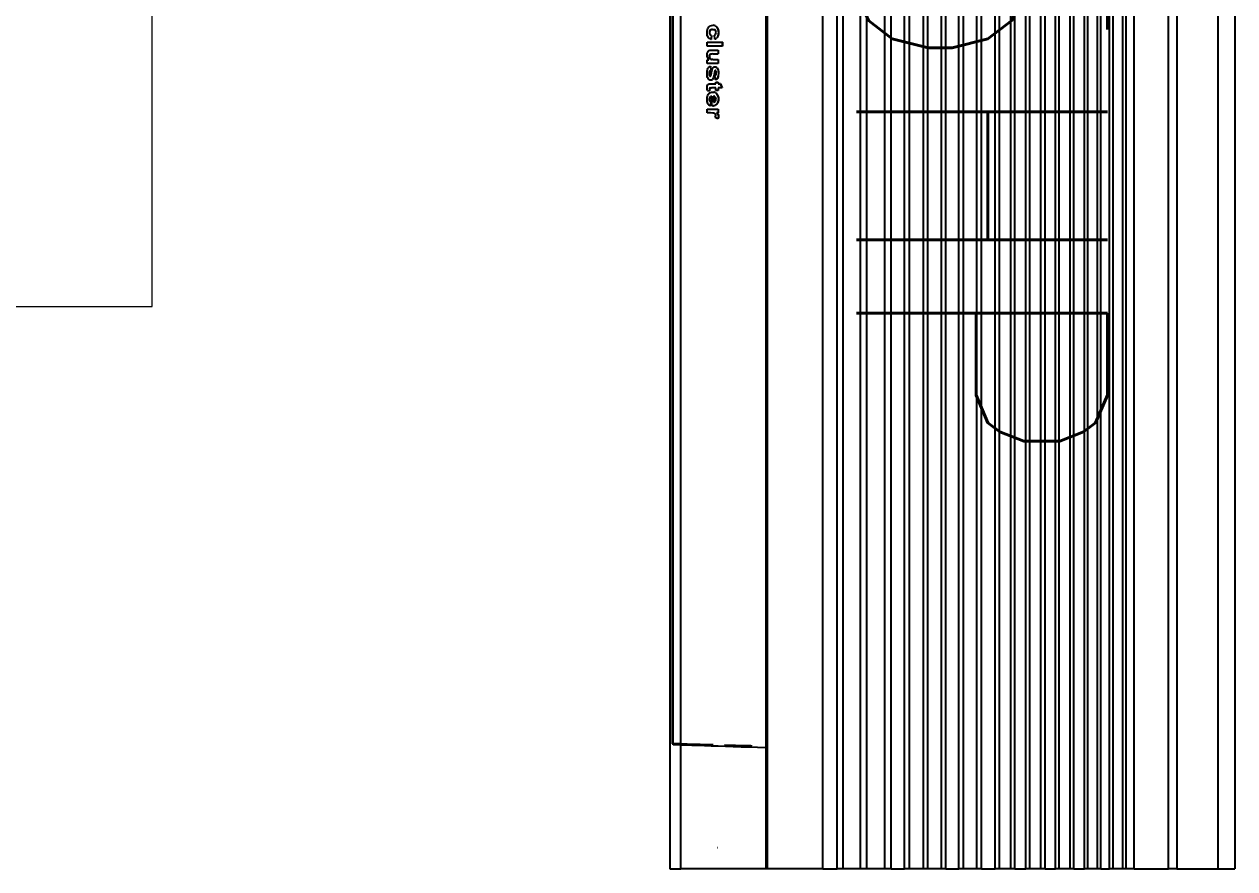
# Model space of a CAD drawing. Header units: inches. Extents: x -86408137 to 595769, y 1041006 to 3160331.
# Drawn here: x 404075 to 406188, y 1084212 to 1085687 of the extents above; entities that cross this region are included whole.
import ezdxf

# ---------------------------------------------------------------- set-up
doc = ezdxf.new("R2010")
doc.units = ezdxf.units.IN
doc.header["$MEASUREMENT"] = 0
doc.layers.add('1', color=8, linetype='Continuous', lineweight=9)
doc.layers.add('Edges', color=7, linetype='Continuous')
doc.styles.add('LAILA', font='romans.shx', dxfattribs={"width": 0.85, "height": 350})

# ---------------------------------------------------------------- blocks, each defined once
blk = doc.blocks.new('air con')
at = {"layer": 'Edges'}
for p, q in [((71.402, 41.898), (152.402, 41.898)), ((152.402, 41.095), (152.402, 41.898)), ((71.402, 41.095), (152.402, 41.095)), ((152.402, 39.122), (152.402, 41.095)), ((71.402, 39.122), (152.402, 39.122)), ((152.402, 39.122), (152.402, 38.724)), ((152.402, 38.724), (71.402, 38.724)), ((152.402, 37.092), (152.402, 38.724)), ((152.402, 37.092), (71.402, 37.092)), ((152.402, 37.092), (152.402, 36.701)), ((152.402, 36.701), (71.402, 36.701)), ((152.402, 36.542), (71.402, 36.542)), ((152.402, 36.701), (152.402, 36.542)), ((152.402, 36.542), (152.402, 36.078)), ((152.402, 36.078), (71.402, 36.078)), ((152.402, 35.914), (71.402, 35.914)), ((152.402, 36.078), (152.402, 35.914)), ((152.402, 35.493), (152.402, 35.914)), ((152.402, 35.493), (71.402, 35.493)), ((152.402, 35.34), (71.402, 35.34)), ((152.402, 35.493), (152.402, 35.34)), ((152.402, 35.34), (152.402, 34.877)), ((152.402, 34.877), (71.402, 34.877)), ((152.402, 34.877), (152.402, 34.709)), ((152.402, 34.709), (71.402, 34.709)), ((152.402, 34.207), (71.402, 34.207)), ((152.402, 34.207), (152.402, 34.709)), ((152.402, 34.207), (152.402, 34.022)), ((152.402, 34.022), (71.402, 34.022)), ((152.402, 34.022), (152.402, 33.51)), ((152.402, 33.51), (71.402, 33.51)), ((152.402, 33.335), (71.402, 33.335)), ((152.402, 33.51), (152.402, 33.335)), ((152.402, 32.826), (152.402, 33.335)), ((152.402, 32.826), (71.402, 32.826)), ((152.402, 32.625), (71.402, 32.625)), ((152.402, 32.826), (152.402, 32.625)), ((152.402, 32.625), (152.402, 32.098)), ((152.402, 32.098), (71.402, 32.098)), ((152.402, 31.911), (71.402, 31.911)), ((152.402, 32.098), (152.402, 31.911)), ((152.402, 31.378), (152.402, 31.911)), ((152.402, 31.378), (71.402, 31.378)), ((152.402, 31.378), (152.402, 31.189)), ((152.402, 31.189), (71.402, 31.189)), ((152.402, 31.189), (152.402, 30.654)), ((152.402, 30.654), (71.402, 30.654)), ((152.402, 30.439), (71.402, 30.439)), ((152.402, 30.654), (152.402, 30.439)), ((152.402, 29.791), (152.402, 30.439)), ((152.402, 29.791), (71.402, 29.791)), ((152.402, 29.562), (71.402, 29.562)), ((152.402, 29.791), (152.402, 29.562)), ((152.402, 29.562), (152.402, 28.935)), ((152.402, 28.935), (71.402, 28.935)), ((152.402, 28.935), (152.402, 28.714)), ((152.402, 28.714), (71.402, 28.714)), ((152.402, 28.092), (152.402, 28.714)), ((152.402, 28.092), (71.402, 28.092)), ((152.402, 27.871), (71.402, 27.871)), ((152.402, 28.092), (152.402, 27.871)), ((152.402, 27.871), (152.402, 27.226)), ((152.402, 27.226), (71.402, 27.226)), ((152.402, 27.226), (152.402, 27.024)), ((152.402, 27.024), (71.402, 27.024)), ((152.402, 27.024), (152.402, 26.349)), ((152.402, 26.349), (71.402, 26.349)), ((152.402, 26.117), (71.402, 26.117)), ((152.402, 26.349), (152.402, 26.117)), ((152.402, 25.469), (152.402, 26.117)), ((152.402, 25.469), (71.402, 25.469)), ((152.402, 25.469), (152.402, 25.162)), ((152.402, 25.162), (71.402, 25.162)), ((152.402, 25.162), (152.402, 24.304)), ((152.402, 24.304), (71.402, 24.304)), ((152.402, 24.304), (152.402, 24.002)), ((152.402, 24.002), (71.402, 24.002)), ((152.402, 24.002), (152.402, 23.184)), ((152.402, 23.184), (71.402, 23.184)), ((152.402, 23.184), (152.402, 22.883)), ((152.402, 22.883), (71.402, 22.883)), ((152.402, 22.213), (152.402, 22.883)), ((152.402, 22.213), (71.402, 22.213)), ((152.402, 22.213), (152.402, 19.568)), ((152.402, 19.568), (71.402, 19.568)), ((152.402, 19.493), (71.402, 19.493)), ((146.588, 19.085), (146.601, 19.493)), ((152.402, 19.568), (152.402, 19.493)), ((152.402, 19.493), (152.402, 15.42)), ((146.504, 18.391), (146.514, 18.752)), ((146.514, 18.752), (146.516, 18.813)), ((146.562, 18.299), (146.575, 18.687)), ((146.575, 18.687), (146.588, 19.085)), ((146.484, 17.685), (146.494, 18.035)), ((146.494, 18.035), (146.504, 18.391)), ((146.55, 17.923), (146.562, 18.299)), ((112.876, 17.402), (113.064, 17.402)), ((112.876, 17.402), (112.876, 17.396)), ((112.876, 17.396), (113.064, 17.396)), ((112.876, 16.682), (112.876, 17.396)), ((113.064, 17.402), (113.064, 17.396)), ((113.064, 17.396), (113.064, 16.682)), ((114.869, 17.308), (115.058, 17.388)), ((114.869, 17.302), (115.058, 17.381)), ((115.058, 17.388), (115.058, 17.381)), ((115.058, 17.381), (115.058, 17.206)), ((146.479, 17.503), (146.484, 17.685)), ((146.527, 17.206), (146.538, 17.558)), ((146.538, 17.558), (146.55, 17.923)), ((112.075, 16.997), (112.07, 16.947)), ((112.07, 16.947), (112.07, 16.94)), ((112.076, 16.88), (112.07, 16.94)), ((112.075, 16.997), (112.076, 17)), ((112.076, 17.006), (112.079, 17.017)), ((112.076, 17.006), (112.076, 17)), ((112.093, 16.827), (112.076, 16.88)), ((112.09, 17.051), (112.079, 17.017)), ((112.09, 17.051), (112.093, 17.054)), ((112.093, 17.06), (112.097, 17.067)), ((112.093, 17.06), (112.093, 17.054)), ((112.122, 16.781), (112.093, 16.827)), ((112.097, 17.067), (112.102, 17.073)), ((112.102, 17.073), (112.123, 17.1)), ((112.163, 17.146), (112.123, 17.107)), ((112.123, 17.1), (112.163, 17.139)), ((112.123, 17.107), (112.123, 17.1)), ((112.214, 17.177), (112.163, 17.146)), ((112.163, 17.139), (112.214, 17.17)), ((112.163, 17.146), (112.163, 17.139)), ((112.214, 17.177), (112.273, 17.2)), ((112.214, 17.17), (112.273, 17.193)), ((112.214, 17.177), (112.214, 17.17)), ((112.264, 16.95), (112.274, 17.02)), ((112.267, 16.936), (112.264, 16.95)), ((112.267, 16.936), (112.275, 16.878)), ((112.273, 17.2), (112.34, 17.213)), ((112.273, 17.193), (112.34, 17.206)), ((112.273, 17.2), (112.273, 17.193)), ((112.287, 17.047), (112.274, 17.02)), ((112.275, 16.872), (112.275, 16.878)), ((112.281, 16.863), (112.275, 16.878)), ((112.275, 16.872), (112.281, 16.863)), ((112.281, 16.863), (112.288, 16.849)), ((112.306, 17.068), (112.287, 17.047)), ((112.307, 16.826), (112.288, 16.849)), ((112.288, 16.849), (112.288, 16.842)), ((112.288, 16.842), (112.307, 16.82)), ((112.355, 17.094), (112.306, 17.068)), ((112.307, 16.826), (112.356, 16.798)), ((112.307, 16.826), (112.307, 16.82)), ((112.307, 16.82), (112.356, 16.791)), ((112.34, 17.213), (112.415, 17.217)), ((112.34, 17.213), (112.34, 17.206)), ((112.34, 17.206), (112.415, 17.211)), ((112.418, 17.103), (112.355, 17.094)), ((112.356, 16.798), (112.421, 16.788)), ((112.356, 16.798), (112.356, 16.791)), ((112.356, 16.791), (112.421, 16.782)), ((112.415, 17.217), (112.477, 17.215)), ((112.415, 17.217), (112.415, 17.211)), ((112.415, 17.211), (112.477, 17.208)), ((112.466, 17.098), (112.418, 17.103)), ((112.421, 16.788), (112.47, 16.794)), ((112.421, 16.788), (112.421, 16.782)), ((112.421, 16.782), (112.47, 16.787)), ((112.504, 17.082), (112.466, 17.098)), ((112.47, 16.794), (112.509, 16.811)), ((112.47, 16.787), (112.509, 16.804)), ((112.47, 16.794), (112.47, 16.787)), ((112.477, 17.215), (112.532, 17.207)), ((112.477, 17.215), (112.477, 17.208)), ((112.477, 17.208), (112.532, 17.2)), ((112.532, 17.057), (112.504, 17.082)), ((112.509, 16.811), (112.538, 16.841)), ((112.509, 16.804), (112.538, 16.834)), ((112.509, 16.811), (112.509, 16.804)), ((112.532, 17.207), (112.581, 17.195)), ((112.532, 17.207), (112.532, 17.2)), ((112.532, 17.2), (112.581, 17.188)), ((112.547, 17.022), (112.532, 17.057)), ((112.552, 16.874), (112.538, 16.841)), ((112.538, 16.841), (112.538, 16.834)), ((112.733, 17.046), (112.547, 17.022)), ((112.552, 16.874), (112.557, 16.88)), ((112.556, 16.884), (112.557, 16.887)), ((112.557, 16.88), (112.556, 16.884)), ((112.557, 16.887), (112.557, 16.88)), ((112.557, 16.887), (112.742, 16.864)), ((112.557, 16.88), (112.742, 16.857)), ((112.581, 17.195), (112.581, 17.188)), ((112.622, 17.177), (112.581, 17.195)), ((112.581, 17.188), (112.622, 17.17)), ((112.622, 17.177), (112.622, 17.17)), ((112.622, 17.177), (112.658, 17.154)), ((112.622, 17.17), (112.658, 17.147)), ((112.658, 17.154), (112.658, 17.147)), ((112.658, 17.154), (112.688, 17.125)), ((112.658, 17.147), (112.688, 17.119)), ((112.688, 17.125), (112.688, 17.119)), ((112.713, 17.092), (112.688, 17.119)), ((112.724, 16.814), (112.7, 16.776)), ((112.713, 17.092), (112.713, 17.085)), ((112.723, 17.073), (112.713, 17.085)), ((112.728, 17.062), (112.723, 17.073)), ((112.742, 16.857), (112.724, 16.814)), ((112.733, 17.053), (112.728, 17.062)), ((112.733, 17.053), (112.733, 17.046)), ((112.742, 16.864), (112.742, 16.857)), ((113.253, 17.206), (113.442, 17.206)), ((113.253, 17.206), (113.253, 17.199)), ((113.253, 17.199), (113.442, 17.199)), ((113.253, 16.872), (113.253, 17.199)), ((113.26, 16.807), (113.253, 16.872)), ((113.279, 16.757), (113.26, 16.807)), ((113.442, 17.206), (113.442, 17.199)), ((113.442, 16.961), (113.442, 17.199)), ((113.442, 16.948), (113.442, 16.961)), ((113.442, 16.948), (113.444, 16.88)), ((113.444, 16.88), (113.452, 16.834)), ((113.452, 16.834), (113.452, 16.828)), ((113.467, 16.812), (113.452, 16.828)), ((113.467, 16.812), (113.49, 16.796)), ((113.467, 16.812), (113.467, 16.806)), ((113.467, 16.806), (113.49, 16.789)), ((113.49, 16.796), (113.521, 16.785)), ((113.49, 16.796), (113.49, 16.789)), ((113.49, 16.789), (113.521, 16.778)), ((113.521, 16.785), (113.56, 16.781)), ((113.521, 16.785), (113.521, 16.778)), ((113.56, 16.781), (113.605, 16.786)), ((113.605, 16.786), (113.646, 16.8)), ((113.605, 16.779), (113.646, 16.794)), ((113.605, 16.786), (113.605, 16.779)), ((113.646, 16.8), (113.678, 16.822)), ((113.646, 16.794), (113.678, 16.815)), ((113.646, 16.8), (113.646, 16.794)), ((113.678, 16.822), (113.699, 16.841)), ((113.678, 16.822), (113.678, 16.815)), ((113.706, 16.883), (113.699, 16.848)), ((113.699, 16.848), (113.699, 16.841)), ((113.706, 16.883), (113.708, 16.893)), ((113.706, 16.883), (113.709, 16.89)), ((113.708, 16.893), (113.709, 16.897)), ((113.709, 16.89), (113.708, 16.893)), ((113.711, 16.945), (113.709, 16.897)), ((113.711, 16.945), (113.713, 16.981)), ((113.713, 17.206), (113.901, 17.206)), ((113.713, 17.206), (113.713, 17.199)), ((113.713, 17.199), (113.901, 17.199)), ((113.713, 16.981), (113.713, 17.199)), ((113.901, 17.206), (113.901, 17.199)), ((113.901, 17.199), (113.901, 16.682)), ((114.03, 16.836), (114.219, 16.857)), ((114.03, 16.829), (114.219, 16.85)), ((114.03, 16.836), (114.03, 16.829)), ((114.047, 16.794), (114.03, 16.829)), ((114.071, 16.763), (114.047, 16.794)), ((114.056, 17.057), (114.057, 17.066)), ((114.056, 17.057), (114.056, 17.052)), ((114.061, 17.017), (114.056, 17.052)), ((114.057, 17.066), (114.059, 17.077)), ((114.059, 17.077), (114.061, 17.084)), ((114.061, 17.091), (114.074, 17.114)), ((114.061, 17.091), (114.061, 17.084)), ((114.077, 16.985), (114.061, 17.017)), ((114.096, 17.146), (114.074, 17.121)), ((114.074, 17.114), (114.097, 17.141)), ((114.074, 17.121), (114.074, 17.114)), ((114.104, 16.958), (114.077, 16.985)), ((114.096, 17.146), (114.107, 17.155)), ((114.096, 17.146), (114.097, 17.141)), ((114.097, 17.141), (114.129, 17.165)), ((114.141, 16.935), (114.104, 16.958)), ((114.107, 17.155), (114.129, 17.172)), ((114.171, 17.192), (114.129, 17.172)), ((114.129, 17.165), (114.171, 17.185)), ((114.129, 17.172), (114.129, 17.165)), ((114.243, 16.904), (114.141, 16.935)), ((114.171, 17.192), (114.222, 17.206)), ((114.171, 17.185), (114.222, 17.199)), ((114.171, 17.192), (114.171, 17.185)), ((114.219, 16.857), (114.219, 16.85)), ((114.237, 16.822), (114.219, 16.85)), ((114.222, 17.206), (114.284, 17.215)), ((114.222, 17.199), (114.284, 17.208)), ((114.222, 17.206), (114.222, 17.199)), ((114.232, 17.073), (114.231, 17.069)), ((114.231, 17.069), (114.234, 17.066)), ((114.236, 17.085), (114.232, 17.073)), ((114.234, 17.066), (114.232, 17.073)), ((114.236, 17.063), (114.234, 17.066)), ((114.253, 17.097), (114.236, 17.085)), ((114.236, 17.063), (114.236, 17.056)), ((114.25, 17.051), (114.236, 17.063)), ((114.236, 17.056), (114.25, 17.045)), ((114.237, 16.822), (114.268, 16.797)), ((114.237, 16.822), (114.237, 16.815)), ((114.237, 16.815), (114.268, 16.79)), ((114.43, 16.869), (114.243, 16.904)), ((114.25, 17.051), (114.25, 17.045)), ((114.25, 17.051), (114.307, 17.035)), ((114.25, 17.045), (114.307, 17.028)), ((114.295, 17.108), (114.253, 17.097)), ((114.268, 16.797), (114.312, 16.781)), ((114.268, 16.797), (114.268, 16.79)), ((114.268, 16.79), (114.312, 16.774)), ((114.284, 17.215), (114.356, 17.217)), ((114.284, 17.215), (114.284, 17.208)), ((114.284, 17.208), (114.356, 17.211)), ((114.359, 17.112), (114.295, 17.108)), ((114.307, 17.035), (114.426, 17.013)), ((114.307, 17.028), (114.426, 17.006)), ((114.356, 17.217), (114.483, 17.209)), ((114.356, 17.211), (114.483, 17.202)), ((114.411, 17.108), (114.359, 17.112)), ((114.45, 17.096), (114.411, 17.108)), ((114.426, 17.013), (114.554, 16.985)), ((114.426, 17.006), (114.554, 16.978)), ((114.493, 16.851), (114.43, 16.869)), ((114.435, 16.781), (114.481, 16.795)), ((114.435, 16.774), (114.481, 16.788)), ((114.477, 17.077), (114.45, 17.096)), ((114.493, 17.05), (114.477, 17.077)), ((114.481, 16.795), (114.5, 16.811)), ((114.481, 16.788), (114.5, 16.804)), ((114.481, 16.795), (114.481, 16.788)), ((114.483, 17.209), (114.533, 17.198)), ((114.483, 17.202), (114.533, 17.191)), ((114.671, 17.074), (114.493, 17.05)), ((114.503, 16.839), (114.493, 16.851)), ((114.5, 16.811), (114.506, 16.825)), ((114.5, 16.811), (114.5, 16.804)), ((114.506, 16.825), (114.503, 16.839)), ((114.533, 17.198), (114.573, 17.183)), ((114.533, 17.198), (114.533, 17.191)), ((114.533, 17.191), (114.573, 17.176)), ((114.554, 16.985), (114.636, 16.952)), ((114.554, 16.978), (114.636, 16.945)), ((114.573, 17.183), (114.573, 17.176)), ((114.573, 17.183), (114.606, 17.163)), ((114.573, 17.176), (114.606, 17.157)), ((114.606, 17.163), (114.606, 17.157)), ((114.626, 17.146), (114.606, 17.163)), ((114.606, 17.157), (114.633, 17.133)), ((114.626, 17.146), (114.633, 17.14)), ((114.633, 17.14), (114.633, 17.133)), ((114.671, 17.08), (114.633, 17.14)), ((114.633, 17.133), (114.671, 17.08)), ((114.636, 16.952), (114.636, 16.945)), ((114.636, 16.952), (114.643, 16.947)), ((114.636, 16.945), (114.662, 16.925)), ((114.643, 16.947), (114.652, 16.94)), ((114.652, 16.94), (114.662, 16.932)), ((114.662, 16.932), (114.662, 16.925)), ((114.67, 16.922), (114.662, 16.925)), ((114.68, 16.908), (114.67, 16.922)), ((114.671, 17.08), (114.671, 17.074)), ((114.69, 16.809), (114.675, 16.777)), ((114.684, 16.9), (114.68, 16.908)), ((114.68, 16.908), (114.68, 16.901)), ((114.68, 16.901), (114.684, 16.9)), ((114.684, 16.9), (114.691, 16.881)), ((114.695, 16.843), (114.69, 16.809)), ((114.691, 16.881), (114.695, 16.85)), ((114.695, 16.85), (114.695, 16.843)), ((114.782, 17.206), (114.869, 17.206)), ((114.782, 17.206), (114.782, 17.199)), ((114.782, 17.199), (114.869, 17.199)), ((114.782, 17.09), (114.782, 17.199)), ((114.869, 17.09), (114.782, 17.09)), ((114.869, 17.308), (114.869, 17.302)), ((114.869, 17.206), (114.869, 17.302)), ((114.869, 17.206), (114.869, 17.199)), ((114.869, 16.864), (114.869, 17.09)), ((114.875, 16.768), (114.869, 16.864)), ((115.058, 17.206), (115.187, 17.206)), ((115.058, 17.206), (115.058, 17.199)), ((115.058, 17.199), (115.187, 17.199)), ((115.187, 17.09), (115.058, 17.09)), ((115.058, 17.09), (115.058, 16.888)), ((115.058, 16.885), (115.058, 16.888)), ((115.058, 16.888), (115.058, 16.881)), ((115.058, 16.885), (115.058, 16.881)), ((115.058, 16.881), (115.058, 16.879)), ((115.062, 16.815), (115.058, 16.879)), ((115.078, 16.797), (115.062, 16.815)), ((115.062, 16.815), (115.062, 16.808)), ((115.062, 16.808), (115.078, 16.79)), ((115.078, 16.797), (115.11, 16.79)), ((115.078, 16.797), (115.078, 16.79)), ((115.078, 16.79), (115.11, 16.784)), ((115.11, 16.79), (115.186, 16.804)), ((115.11, 16.784), (115.186, 16.797)), ((115.11, 16.79), (115.11, 16.784)), ((115.186, 16.804), (115.186, 16.797)), ((115.202, 16.697), (115.186, 16.797)), ((115.187, 17.206), (115.187, 17.199)), ((115.187, 17.199), (115.187, 17.09)), ((115.264, 16.955), (115.263, 16.943)), ((115.263, 16.936), (115.263, 16.943)), ((115.267, 16.885), (115.263, 16.936)), ((115.264, 16.955), (115.268, 16.997)), ((115.28, 16.838), (115.267, 16.885)), ((115.286, 17.058), (115.268, 17.004)), ((115.268, 17.004), (115.268, 16.997)), ((115.268, 17), (115.268, 17.004)), ((115.268, 16.997), (115.268, 17)), ((115.302, 16.796), (115.28, 16.838)), ((115.299, 17.08), (115.286, 17.058)), ((115.299, 17.08), (115.315, 17.098)), ((115.333, 16.758), (115.302, 16.796)), ((115.355, 17.145), (115.315, 17.105)), ((115.315, 17.098), (115.355, 17.138)), ((115.315, 17.105), (115.315, 17.098)), ((115.404, 17.176), (115.355, 17.145)), ((115.355, 17.138), (115.404, 17.17)), ((115.355, 17.145), (115.355, 17.138)), ((115.404, 17.176), (115.46, 17.199)), ((115.404, 17.17), (115.46, 17.192)), ((115.404, 17.176), (115.404, 17.17)), ((115.928, 16.901), (115.457, 16.901)), ((115.457, 16.901), (115.468, 16.854)), ((115.46, 16.992), (115.459, 16.985)), ((115.459, 16.985), (115.741, 16.985)), ((115.46, 17.199), (115.522, 17.213)), ((115.46, 17.192), (115.522, 17.206)), ((115.46, 17.199), (115.46, 17.192)), ((115.469, 17.035), (115.46, 16.992)), ((115.46, 16.992), (115.739, 16.992)), ((115.468, 16.854), (115.468, 16.847)), ((115.501, 16.813), (115.468, 16.847)), ((115.499, 17.073), (115.469, 17.035)), ((115.544, 17.098), (115.499, 17.073)), ((115.501, 16.813), (115.55, 16.788)), ((115.501, 16.813), (115.501, 16.806)), ((115.501, 16.806), (115.55, 16.781)), ((115.522, 17.213), (115.589, 17.217)), ((115.522, 17.213), (115.522, 17.206)), ((115.522, 17.206), (115.589, 17.211)), ((115.601, 17.106), (115.544, 17.098)), ((115.55, 16.788), (115.61, 16.779)), ((115.55, 16.788), (115.55, 16.781)), ((115.589, 17.217), (115.664, 17.213)), ((115.589, 17.217), (115.589, 17.211)), ((115.589, 17.211), (115.664, 17.206)), ((115.654, 17.098), (115.601, 17.106)), ((115.61, 16.779), (115.651, 16.784)), ((115.651, 16.784), (115.684, 16.797)), ((115.651, 16.777), (115.684, 16.79)), ((115.651, 16.784), (115.651, 16.777)), ((115.699, 17.075), (115.654, 17.098)), ((115.664, 17.213), (115.731, 17.198)), ((115.664, 17.213), (115.664, 17.206)), ((115.664, 17.206), (115.731, 17.191)), ((115.684, 16.797), (115.711, 16.82)), ((115.684, 16.79), (115.711, 16.813)), ((115.684, 16.797), (115.684, 16.79)), ((115.729, 17.037), (115.699, 17.075)), ((115.711, 16.82), (115.73, 16.846)), ((115.711, 16.82), (115.711, 16.813)), ((115.739, 16.992), (115.729, 17.037)), ((115.73, 16.853), (115.918, 16.83)), ((115.73, 16.853), (115.73, 16.846)), ((115.73, 16.846), (115.918, 16.823)), ((115.731, 17.198), (115.731, 17.191)), ((115.731, 17.198), (115.79, 17.175)), ((115.731, 17.191), (115.79, 17.168)), ((115.741, 16.985), (115.739, 16.992)), ((115.79, 17.175), (115.79, 17.168)), ((115.79, 17.175), (115.84, 17.141)), ((115.79, 17.168), (115.84, 17.134)), ((115.84, 17.141), (115.84, 17.134)), ((115.88, 17.098), (115.84, 17.141)), ((115.84, 17.134), (115.88, 17.091)), ((115.918, 16.823), (115.871, 16.757)), ((115.88, 17.098), (115.88, 17.091)), ((115.888, 17.082), (115.88, 17.091)), ((115.888, 17.082), (115.903, 17.053)), ((115.908, 17.043), (115.903, 17.053)), ((115.908, 17.038), (115.908, 17.043)), ((115.911, 17.033), (115.908, 17.038)), ((115.911, 17.033), (115.924, 16.981)), ((115.918, 16.83), (115.918, 16.823)), ((115.924, 16.974), (115.924, 16.981)), ((115.925, 16.959), (115.924, 16.974)), ((115.925, 16.959), (115.928, 16.908)), ((115.928, 16.901), (115.928, 16.908)), ((116.073, 17.206), (116.248, 17.206)), ((116.073, 17.206), (116.073, 17.199)), ((116.073, 17.199), (116.248, 17.199)), ((116.073, 16.682), (116.073, 17.199)), ((116.248, 17.206), (116.248, 17.199)), ((116.248, 17.199), (116.253, 17.137)), ((116.248, 17.125), (116.291, 17.169)), ((116.248, 17.132), (116.253, 17.137)), ((116.248, 17.132), (116.248, 17.125)), ((116.291, 17.175), (116.253, 17.137)), ((116.266, 16.951), (116.262, 16.841)), ((116.262, 16.841), (116.262, 16.682)), ((116.278, 17.015), (116.266, 16.951)), ((116.296, 17.05), (116.278, 17.015)), ((116.291, 17.175), (116.329, 17.201)), ((116.291, 17.169), (116.329, 17.194)), ((116.291, 17.175), (116.291, 17.169)), ((116.321, 17.072), (116.296, 17.05)), ((116.351, 17.084), (116.321, 17.072)), ((116.329, 17.201), (116.368, 17.213)), ((116.329, 17.194), (116.368, 17.206)), ((116.329, 17.201), (116.329, 17.194)), ((116.388, 17.088), (116.351, 17.084)), ((116.368, 17.213), (116.411, 17.217)), ((116.368, 17.213), (116.368, 17.206)), ((116.368, 17.206), (116.411, 17.211)), ((116.431, 17.082), (116.388, 17.088)), ((116.411, 17.217), (116.474, 17.211)), ((116.411, 17.217), (116.411, 17.211)), ((116.411, 17.211), (116.474, 17.204)), ((116.477, 17.065), (116.431, 17.082)), ((116.474, 17.211), (116.535, 17.192)), ((116.474, 17.211), (116.474, 17.204)), ((116.474, 17.204), (116.535, 17.185)), ((116.535, 17.185), (116.477, 17.065)), ((116.535, 17.192), (116.535, 17.185)), ((146.456, 16.673), (146.464, 16.956)), ((146.505, 16.546), (146.516, 16.869)), ((146.516, 16.869), (146.527, 17.206)), ((151.402, 17.184), (151.402, 17.175)), ((112.163, 16.742), (112.122, 16.781)), ((112.213, 16.71), (112.163, 16.742)), ((112.272, 16.688), (112.213, 16.71)), ((112.338, 16.675), (112.272, 16.688)), ((112.412, 16.67), (112.338, 16.675)), ((112.477, 16.673), (112.412, 16.67)), ((112.536, 16.682), (112.477, 16.673)), ((112.587, 16.697), (112.536, 16.682)), ((112.631, 16.717), (112.587, 16.697)), ((112.669, 16.744), (112.631, 16.717)), ((112.7, 16.776), (112.669, 16.744)), ((113.064, 16.682), (112.876, 16.682)), ((113.312, 16.72), (113.279, 16.757)), ((113.361, 16.693), (113.312, 16.72)), ((113.422, 16.676), (113.361, 16.693)), ((113.49, 16.67), (113.422, 16.676)), ((113.559, 16.676), (113.49, 16.67)), ((113.521, 16.778), (113.56, 16.774)), ((113.624, 16.694), (113.559, 16.676)), ((113.56, 16.781), (113.56, 16.774)), ((113.56, 16.774), (113.605, 16.779)), ((113.681, 16.722), (113.624, 16.694)), ((113.726, 16.759), (113.681, 16.722)), ((113.726, 16.682), (113.726, 16.759)), ((113.901, 16.682), (113.726, 16.682)), ((114.102, 16.736), (114.071, 16.763)), ((114.141, 16.713), (114.102, 16.736)), ((114.187, 16.694), (114.141, 16.713)), ((114.241, 16.681), (114.187, 16.694)), ((114.302, 16.673), (114.241, 16.681)), ((114.371, 16.67), (114.302, 16.673)), ((114.312, 16.781), (114.371, 16.776)), ((114.312, 16.781), (114.312, 16.774)), ((114.312, 16.774), (114.371, 16.769)), ((114.371, 16.776), (114.435, 16.781)), ((114.371, 16.776), (114.371, 16.769)), ((114.371, 16.769), (114.435, 16.774)), ((114.446, 16.673), (114.371, 16.67)), ((114.435, 16.781), (114.435, 16.774)), ((114.512, 16.683), (114.446, 16.673)), ((114.568, 16.699), (114.512, 16.683)), ((114.613, 16.721), (114.568, 16.699)), ((114.649, 16.748), (114.613, 16.721)), ((114.675, 16.777), (114.649, 16.748)), ((114.885, 16.738), (114.875, 16.768)), ((114.901, 16.715), (114.885, 16.738)), ((114.926, 16.697), (114.901, 16.715)), ((114.961, 16.683), (114.926, 16.697)), ((115.005, 16.673), (114.961, 16.683)), ((115.053, 16.67), (115.005, 16.673)), ((115.132, 16.675), (115.053, 16.67)), ((115.202, 16.691), (115.132, 16.675)), ((115.202, 16.697), (115.202, 16.691)), ((115.384, 16.72), (115.333, 16.758)), ((115.446, 16.692), (115.384, 16.72)), ((115.521, 16.676), (115.446, 16.692)), ((115.608, 16.67), (115.521, 16.676)), ((115.55, 16.781), (115.61, 16.772)), ((115.716, 16.68), (115.608, 16.67)), ((115.61, 16.779), (115.61, 16.772)), ((115.61, 16.772), (115.651, 16.777)), ((115.762, 16.692), (115.716, 16.68)), ((115.803, 16.709), (115.762, 16.692)), ((115.84, 16.731), (115.803, 16.709)), ((115.871, 16.757), (115.84, 16.731)), ((116.262, 16.682), (116.073, 16.682)), ((146.438, 16.032), (146.447, 16.349)), ((146.447, 16.349), (146.456, 16.673)), ((146.486, 15.948), (146.495, 16.239)), ((146.495, 16.239), (146.505, 16.546)), ((146.421, 15.42), (146.429, 15.722)), ((146.429, 15.722), (146.438, 16.032)), ((146.468, 15.42), (146.477, 15.675)), ((146.477, 15.675), (146.486, 15.948)), ((146.421, 15.42), (76.921, 15.42)), ((146.421, 15.051), (76.921, 15.051)), ((146.468, 15.42), (146.421, 15.42)), ((146.421, 15.42), (146.421, 15.051)), ((146.468, 15.051), (146.421, 15.051)), ((146.421, 15.051), (146.421, 15.012)), ((152.402, 15.42), (146.468, 15.42)), ((146.468, 15.42), (146.468, 15.051)), ((152.402, 14.898), (152.402, 15.42)), ((71.402, 14.898), (152.402, 14.898)), ((146.421, 15.012), (76.921, 15.012))]:
    blk.add_line(p, q, dxfattribs=at)
blk = doc.blocks.new('1.5HP AIR CONDITION')
at = {"xscale": 36.51607049631966, "yscale": 36.51607049631966, "zscale": 36.51607049631966}
blk.add_blockref('air con', (-4086.2, -544), dxfattribs=at)
at = {"insert": (-704.8, 763.8), "char_height": 438.25, "width": 4290.862, "attachment_point": 1, "style": 'LAILA'}
blk.add_mtext('1.5HP', dxfattribs=at)

msp = doc.modelspace()

# ---------------------------------------------------------------- linework, layer by layer
at = {"layer": '1'}
msp.add_lwpolyline([(404297.7, 1085194.1), (404297.7, 1087694.1), (402297.7, 1087694.1), (402297.7, 1085194.1)], close=True, dxfattribs=at)

# ---------------------------------------------------------------- block references
at = {"rotation": 270}
msp.add_blockref('1.5HP AIR CONDITION', (405201.7, 1085691.1), dxfattribs=at)

doc.saveas('drawing.dxf')
